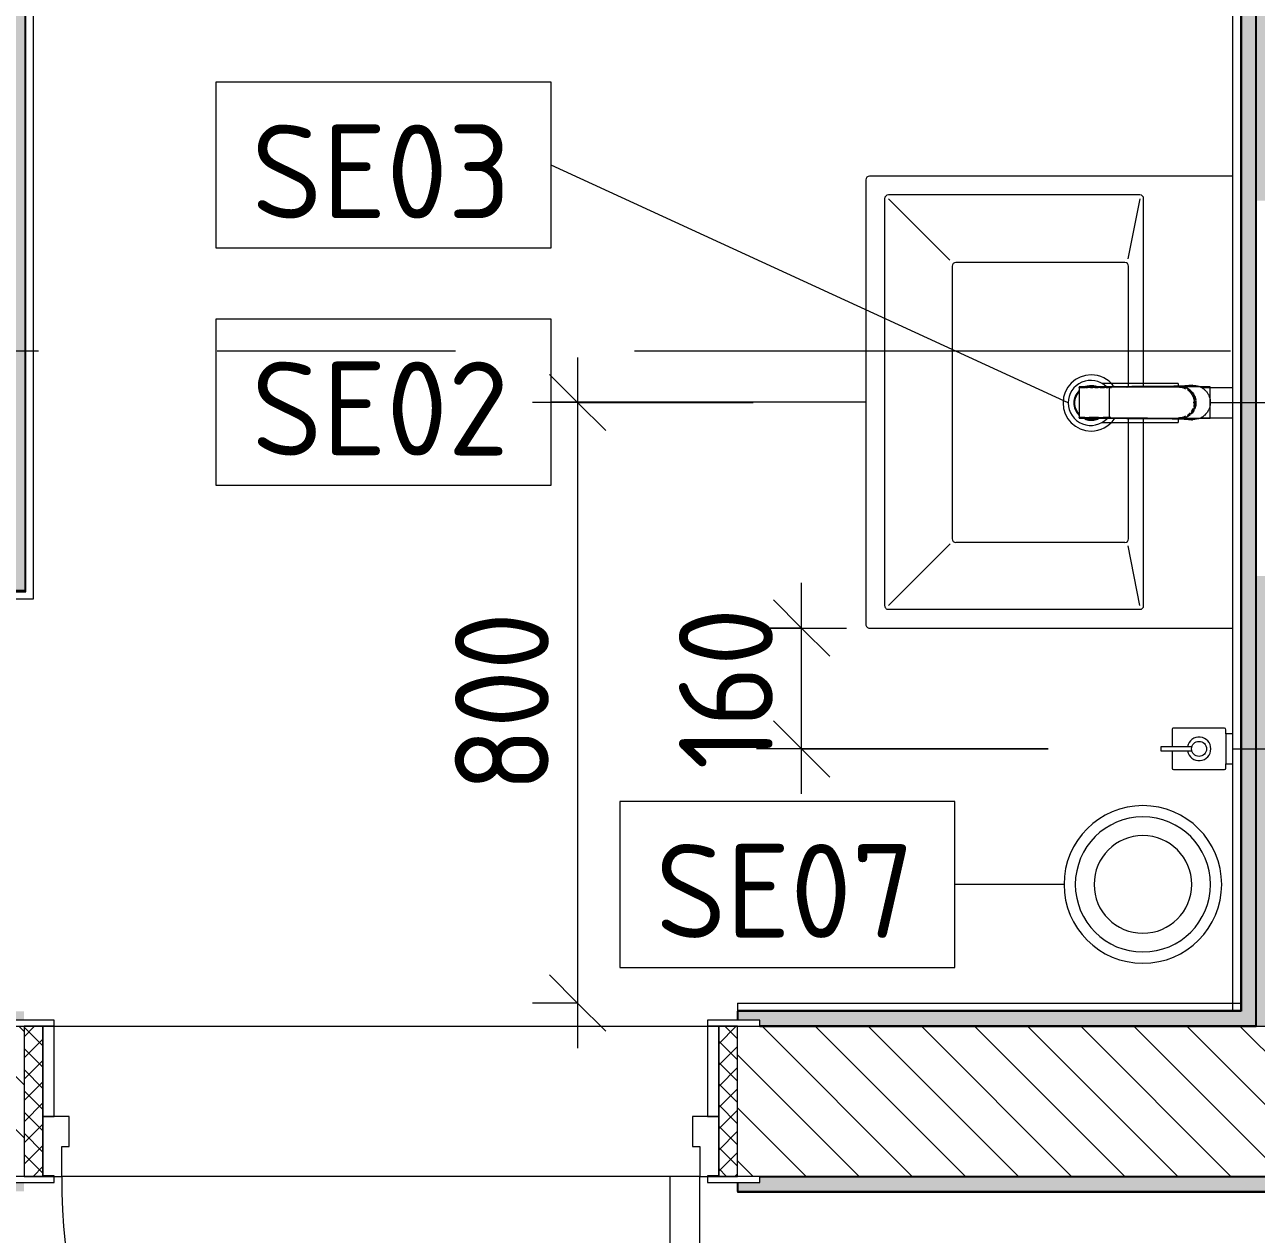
# Model space of a CAD drawing. Header units: millimetres. Extents: x 3991 to 282775, y -8553 to 29560.
# Drawn here: x 107571 to 109212, y 10823 to 12434 of the extents above; entities that cross this region are included whole.
import ezdxf

# ---------------------------------------------------------------- set-up
doc = ezdxf.new("R2010")
doc.units = ezdxf.units.MM
doc.linetypes.add('Осевая', pattern=[1587.5, 317.5, -238.125, 793.75, -238.125])
for name, color, linetype, lineweight, true_color in [('0-1', 7, 'Continuous', 9, 0x4994b4), ('A-GENM-1', 7, 'Continuous', 9, 0x4994b4), ('A-WALL-1', 7, 'Continuous', 25, 0x3c3c3c), ('A-WALL-FNSH-1', 7, 'Continuous', 15, 0x3c3c3c), ('P-SANR-FIXT-1', 7, 'Continuous', 15, 0x4994b4)]:
    doc.layers.add(name, color=color, linetype=linetype, lineweight=lineweight, true_color=true_color)
for name, color, linetype, lineweight in [('A-ANNO-DIMS', 7, 'Continuous', 9), ('A-ANNO-DIMS-50', 7, 'Continuous', 9), ('A-DOOR', 7, 'Continuous', 9), ('A-DOOR-1', 7, 'Continuous', 15), ('A-DOOR-FRAM', 7, 'Continuous', 15), ('A-DOOR-FRAM-1', 7, 'Continuous', 9), ('A-WALL', 7, 'Continuous', 9), ('I-WALL', 7, 'Continuous', 9), ('P-SANR-FIXT-IDEN', 7, 'Continuous', 9), ('Оси-2', 7, 'Осевая', 9)]:
    doc.layers.add(name, color=color, linetype=linetype, lineweight=lineweight)
doc.styles.add('GOST Common_1', font='GOST_Common.ttf', dxfattribs={"height": 125})
doc.styles.add('ISOCPEUR', font='isocpeur.ttf', dxfattribs={"width": 0.9, "height": 125})
doc.dimstyles.new('ISO-2_5_0_9К_БОЛЬШОЙ', dxfattribs={"dimscale": 304.8, "dimtxt": 124.497647, "dimasz": 0.246063, "dimexe": 0.19685, "dimexo": 0.492126, "dimgap": 0, "dimtad": 1, "dimdec": 0, "dimrnd": 10, "dimzin": 0, "dimdsep": 46, "dimtxsty": 'ISOCPEUR', "dimblk1": 'OBLIQUE', "dimblk2": 'OBLIQUE', "dimsah": 1, "dimcen": 0.09, "dimdle": 0.19685, "dimazin": 0, "dimtfac": 1, "dimtdec": 4, "dimtix": 1, "dimtmove": 0, "dimatfit": 3, "dimfxl": 1, "dimtvp": 1, "dimtolj": 1, "dimtzin": 0, "dimarcsym": 2})
pattern_1 = [(0, (38902.026, 0), (60.96, 15.24), [5.029, -40.691, 5.029, -40.691, -243.84]), (0, (38902.026, 0), (60.96, 15.24), [-91.44, 5.029, -86.411, 5.029, -40.691, -106.68]), (0, (38902.026, 0), (60.96, 15.24), [-228.6, 5.029, -25.451, 5.029, -71.171]), (120, (38924.886, 7.62), (-43.6782272, 45.1729086), [5.029, -40.691, 5.029, -40.691, -243.84]), (120, (38924.886, 7.62), (-43.6782272, 45.1729086), [-91.44, 5.029, -86.411, 5.029, -40.691, -106.68]), (120, (38924.886, 7.62), (-43.6782272, 45.1729086), [-228.6, 5.029, -25.451, 5.029, -71.171]), (240, (38932.506, 38.1), (-17.2817728, -60.4129086), [5.029, -40.691, 5.029, -40.691, -243.84]), (240, (38932.506, 38.1), (-17.2817728, -60.4129086), [-91.44, 5.029, -86.411, 5.029, -40.691, -106.68]), (240, (38932.506, 38.1), (-17.2817728, -60.4129086), [-228.6, 5.029, -25.451, 5.029, -71.171])]

# ---------------------------------------------------------------- blocks, each defined once
blk = doc.blocks.new('110_Дверь_СКБ_1Ст_Внутренняя1 - Д-17д _Д-9_ 950x2100h_ПУИ_ С_У персонала-V86-Фрагмент 1_9')
at = {"layer": 'A-DOOR'}
h = blk.add_hatch(dxfattribs=at)
h.set_pattern_fill('FP_54', color=256, style=0, pattern_type=2)
h.set_pattern_definition([(135, (1826.41, 164.685), (-14.14214, -14.14214), []), (225, (1826.41, 164.685), (14.14214, -14.14214), [])])
h.paths.add_polyline_path([(487.5, 100), (462.5, 100), (462.5, -100), (487.5, -100)])
at = {"layer": 'A-DOOR-FRAM-1'}
h = blk.add_hatch(dxfattribs=at)
h.set_pattern_fill('FP_55', color=256, style=0, pattern_type=2)
h.set_pattern_definition([(45, (-296.384, 164.685), (-14.1421, 14.1421), []), (135, (-296.384, 164.685), (-14.1421, -14.1421), [])])
h.paths.add_polyline_path([(-437.5, 100), (-462.5, 100), (-462.5, -100), (-437.5, -100), (-437.5, -58.8)])
at = {"layer": 'A-DOOR'}
for start, end in [(73.1102, 80.073), (360, 47.3653)]:
    blk.add_arc((-412.5, 100), 850, start, end, dxfattribs=at)
at = {"layer": 'A-DOOR-1'}
for p, q in [((-372.5, 100), (-372.5, 723.2)), ((-412.5, 643.2), (-412.5, 100)), ((-412.5, 100), (-372.5, 100))]:
    blk.add_line(p, q, dxfattribs=at)
at = {"layer": 'A-DOOR-FRAM'}
for p, q in [((-422.5, 108), (-492.5, 108)), ((-492.5, 108), (-492.5, 100)), ((-492.5, 100), (-422.5, 100)), ((-437.5, 100), (-462.5, 100)), ((-462.5, 100), (-462.5, -100)), ((-412.5, 100), (-437.5, 100)), ((-437.5, 100), (-437.5, 20)), ((-437.5, -100), (-437.5, 100)), ((-422.5, 100), (-437.5, 100)), ((-437.5, 100), (-437.5, 99)), ((-437.5, 99), (-422.5, 99)), ((-422.5, 100), (-422.5, 108)), ((-422.5, 99), (-422.5, 100)), ((-412.5, 60), (-412.5, 100)), ((437.5, 100), (437.5, 60)), ((462.5, 100), (437.5, 100)), ((517.5, 108), (447.5, 108)), ((447.5, 108), (447.5, 100)), ((462.5, 100), (447.5, 100)), ((447.5, 100), (447.5, 99)), ((447.5, 100), (517.5, 100)), ((447.5, 99), (462.5, 99)), ((462.5, 20), (462.5, 100)), ((487.5, 100), (462.5, 100)), ((462.5, 100), (462.5, -100)), ((462.5, 99), (462.5, 100)), ((487.5, -100), (487.5, 100)), ((517.5, 100), (517.5, 108)), ((-402.5, 60), (-412.5, 60)), ((-402.5, 20), (-402.5, 60)), ((437.5, 60), (427.5, 60)), ((427.5, 60), (427.5, 20)), ((-437.5, 20), (-402.5, 20)), ((-422.5, 20), (-437.5, 20)), ((-437.5, 20), (-437.5, -100)), ((-422.5, -100), (-422.5, 20)), ((427.5, 20), (462.5, 20)), ((462.5, 20), (447.5, 20)), ((447.5, 20), (447.5, -100)), ((462.5, -100), (462.5, 20)), ((-422.5, -100), (-492.5, -100)), ((-492.5, -100), (-492.5, -108)), ((-492.5, -108), (-422.5, -108)), ((-462.5, -100), (-437.5, -100)), ((-437.5, -100), (-422.5, -100)), ((-422.5, -108), (-422.5, -100)), ((447.5, -100), (462.5, -100)), ((517.5, -100), (447.5, -100)), ((447.5, -100), (447.5, -108)), ((447.5, -108), (517.5, -108)), ((462.5, -100), (487.5, -100)), ((517.5, -108), (517.5, -100))]:
    blk.add_line(p, q, dxfattribs=at)
blk = doc.blocks.new('мусорная корзина - Round_ Metal-30590745-Фрагмент 1_9')
at = {"layer": 'P-SANR-FIXT-1'}
for radius, start, end in [(105, 0, 180), (90, 360, 180), (65, 0, 180), (105, 180, 360), (90, 180, 360), (65, 180, 360)]:
    blk.add_arc((0, 0), radius, start, end, dxfattribs=at)
blk = doc.blocks.new('сифон - Для раковины-30615598-Фрагмент 1_9')
at = {"layer": 'P-SANR-FIXT-1'}
for p, q in [((116.7, 26), (15, 26)), ((116.7, 26), (116.7, 22.5)), ((127.1, 20), (126.2, 20)), ((189.5, 20), (147.8, 20)), ((15, -26), (116.7, -26)), ((116.7, -21.3), (116.7, -26)), ((122.2, -20), (122.9, -20)), ((145.8, -20), (189.5, -20))]:
    blk.add_line(p, q, dxfattribs=at)
for radius, start, end in [(30, 46.0777, 180), (22.5, 108.9997, 111.0164), (22.5, 100.3246, 108), (21.5, 101.7897, 108), (21.5, 81.6166, 90.6528), (21.5, 72, 75.9978), (22.5, 67.2152, 71.5917), (30, 42.9598, 45), (30, 180, 316.8879), (22.5, 134.338, 180), (22.5, 180, 224.5753), (21.5, 136.6301, 180), (21.5, 180, 223.4006), (22.5, 244.2771, 292.5042), (21.5, 247.6878, 288), (21.5, 289.2478, 293.8296), (22.5, 293.3521, 297.2506), (30, 317.2925, 319.7584)]:
    blk.add_arc((0, 0), radius, start, end, dxfattribs=at)
blk = doc.blocks.new('раковина - 400 x 500mm-30615599-Фрагмент 1_9')
at = {"layer": 'P-SANR-FIXT-1'}
for p, q in [((-249.5, -11), (-249.5, -495)), ((352.5, -495), (352.5, -11)), ((30.8, -130), (-219.5, -130)), ((322.5, -130), (73.2, -130)), ((-224.5, -135), (-224.5, -470)), ((-219.5, -135), (-139.5, -151)), ((322.5, -135), (242.8, -150.5)), ((327.5, -470), (327.5, -135)), ((-134.5, -155), (-134.5, -380)), ((-126, -150), (-129.5, -150)), ((30.9, -150), (-126, -150)), ((233.5, -150), (73.1, -150)), ((238.5, -155), (238.5, -380)), ((-219.5, -470), (-137.6, -388.1)), ((-129.5, -385), (233.5, -385)), ((322.5, -470), (240.2, -387.7)), ((-219.5, -475), (322.5, -475)), ((-244.5, -500), (347.5, -500))]:
    blk.add_line(p, q, dxfattribs=at)
for centre, radius, start, end in [((-219.5, -135), 5, 90, 180), ((322.5, -135), 5, 0, 90), ((-129.5, -155), 5, 90, 180), ((233.5, -155), 5, 0, 90), ((52.6, -199.9), 37.5, 127.1031, 180), ((52.6, -199.9), 37.5, 125.7287, 126.8694), ((52.6, -199.9), 37.5, 55.0834, 56.2324), ((52.6, -199.9), 37.5, 360, 54.8587), ((52.6, -199.9), 23, 169.5569, 180), ((52.6, -199.9), 23, 161.666, 168.2762), ((52.6, -199.9), 23, 18.5024, 24.6431), ((52.6, -199.9), 23, 360, 17.2217), ((52.6, -199.9), 37.5, 180, 360), ((52.6, -199.9), 23, 180, 190.8411), ((52.6, -199.9), 23, 191.9582, 195.6491), ((52.6, -199.9), 23, 196.0832, 198.7055), ((52.6, -199.9), 23, 338.1945, 341.1277), ((52.6, -199.9), 23, 341.495, 360), ((52.6, -199.9), 23, 225, 315), ((-129.5, -380), 5, 180, 270), ((233.5, -380), 5, 270, 360), ((-219.5, -470), 5, 180, 270), ((322.5, -470), 5, 270, 0), ((-244.5, -495), 5, 180, 270), ((347.5, -495), 5, 270, 0)]:
    blk.add_arc(centre, radius, start, end, dxfattribs=at)
blk = doc.blocks.new('смеситель для раковины - Default-30615600-Фрагмент 1_9')
at = {"layer": '0-1'}
for p, q in [((19.7, 151.6), (-19.8, 151.6)), ((-20.3, 110), (-20.4, 97.4)), ((19.8, 111.8), (-19.8, 111.8)), ((20.4, 97.4), (20.3, 110)), ((-22.8, 3), (-21.8, 15.6)), ((-18.9, 7.6), (-19.6, 9.7)), ((21.8, 15.6), (22.8, 3))]:
    blk.add_line(p, q, dxfattribs=at)
at = {"layer": '0-1', "flags": 128}
for points in [[(-20.7, 150.6), (-20.7, 150.2), (-20.7, 149.2), (-20.7, 148.3), (-20.7, 146.9), (-20.7, 145.4), (-20.8, 134.7), (-21.1, 63.6), (-21.1, 93.2)], [(19.7, 151.6), (20, 151.6), (20.2, 151.6), (20.5, 151.4), (20.6, 151.2), (20.7, 151.1), (20.8, 150.9), (20.8, 150.6)], [(21, 17), (21.2, 25.7), (21, 77.4), (21, 111.4)], [(-21.8, 15.6), (-21.6, 25.5), (-21.4, 39.3), (-21.2, 64), (-21.1, 88)], [(-21.1, 22.2), (-21.1, 24.2), (-21.1, 63.3), (-21.1, 93.2)], [(-20, 10.8), (-20.8, 13.2), (-20.9, 15.4)], [(12.1, -0.1), (16.4, 3.8), (19.5, 8.8), (21, 14.5), (21, 16)]]:
    blk.add_lwpolyline(points, dxfattribs=at)
at = {"layer": 'P-SANR-FIXT-1'}
for p, q in [((21, 151.6), (-21, 151.6)), ((-21, 151.6), (-21, -23)), ((21, -23), (21, 151.6)), ((-19.7, 144), (-19.8, 111.8)), ((19.8, 111.8), (19.7, 144)), ((19.9, 143.1), (19.9, 140.7)), ((19.9, 136.7), (19.9, 133.6)), ((19.9, 131), (20, 126.2)), ((20, 115.7), (20, 113.5)), ((20, 111.3), (20, 108.7)), ((-22.9, 0.3), (-22.9, 0.9)), ((22.5, 5), (22.9, 0.9)), ((22.9, 0.9), (22.9, 0.3)), ((-21, -23), (21, -23))]:
    blk.add_line(p, q, dxfattribs=at)
at = {"layer": 'P-SANR-FIXT-1', "flags": 128}
for points in [[(-21.1, 16.9), (-21.1, 42.2), (-21, 67.6), (-20.8, 118.3), (-20.7, 143.7), (-20.7, 149.4), (-20.8, 150.2), (-20.9, 145.3), (-20.9, 138.9), (-21.1, 88.1)], [(21.1, 88.1), (20.9, 138.9), (20.9, 145.3), (20.8, 150.2), (20.7, 149.4), (20.7, 143.7), (20.8, 118.3), (21, 67.6), (21.1, 42.2), (21.1, 16.9)], [(-19.9, 125.8), (-19.9, 133.8), (-19.9, 138.3)], [(-20, 109.4), (-20, 111), (-20, 119.8)], [(20, 123.6), (20, 119.9), (20, 117.9)], [(-15.9, 4.1), (-13.1, 1.6), (-12.1, 0.9)], [(12.1, 0.9), (13.1, 1.6), (15.9, 4.1)], [(22.9, 0.9), (22.7, 3.2), (22.5, 5.6), (22.3, 7.9), (22.1, 10.8), (21.8, 15.2)], [(-9.8, -0.4), (-6.1, -1.8), (-5.1, -2)], [(-2.7, -2.4), (-2.1, -2.5), (2.1, -2.5), (2.5, -2.4)], [(0.6, -3.9), (0.3, -3.9), (0.1, -3.9), (-0.1, -3.9), (-0.3, -3.9), (-0.6, -3.9)], [(5.1, -2), (6.1, -1.8), (9.8, -0.4)]]:
    blk.add_lwpolyline(points, dxfattribs=at)
at = {"layer": 'P-SANR-FIXT-1'}
for centre, major_axis, ratio, start_param, end_param in [((-19.8, 109.7), (-0.5, 0.002), 0.095846, 0.794229, 1.571164), ((19.8, 109.7), (0.5, 0.002), 0.095848, 4.711795, 5.488843), ((0, 17.2), (20.8, 0), 0.98634, 3.038054, 3.090126), ((0, 17.2), (20.8, 0), 0.98634, 0.051466, 0.103539), ((0, 17.2), (20.8, 0), 0.98634, 3.29536, 3.441377), ((0, 17.2), (20.8, 0), 0.98634, 5.983401, 6.129418), ((0, 17.2), (20.8, 0), 0.98634, 4.268583, 4.510817), ((0, 17.2), (18.5, 0), 0.986286, 4.671144, 4.753634), ((0, 17.2), (20.8, 0), 0.98634, 4.913948, 5.156189)]:
    blk.add_ellipse(centre, major_axis=major_axis, ratio=ratio, start_param=start_param, end_param=end_param, dxfattribs=at)
for points, knots in [([(-19.9, 147.4), (-19.9, 148), (-19.8, 149.3), (-19.8, 150.7), (-19.8, 151.5), (-19.8, 151.6), (-19.8, 151.6)], [0.1, 0.1, 0.1, 0.1, 0.2, 0.3, 0.4, 0.4725859, 0.4725859, 0.4725859, 0.4725859]), ([(-19.8, 151.6), (-19.7, 151.6), (-19.7, 151.6), (-19.7, 151.2), (-19.7, 150), (-19.7, 148.3), (-19.7, 146.2), (-19.7, 144.8), (-19.7, 144)], [0.4728347, 0.4728347, 0.4728347, 0.4728347, 0.5, 0.6, 0.7, 0.8, 0.9, 1, 1, 1, 1]), ([(19.7, 144), (19.7, 144.8), (19.7, 146.2), (19.7, 148.3), (19.7, 150), (19.7, 151.2), (19.7, 151.6), (19.7, 151.6), (19.7, 151.6)], [0, 0, 0, 0, 0.1, 0.2, 0.3, 0.4, 0.5, 0.5274121, 0.5274121, 0.5274121, 0.5274121]), ([(19.7, 151.6), (19.8, 151.6), (19.8, 151.5), (19.8, 150.7), (19.8, 149.3), (19.9, 148), (19.9, 147.4)], [0.5275209, 0.5275209, 0.5275209, 0.5275209, 0.6, 0.7, 0.8, 0.9, 0.9, 0.9, 0.9]), ([(-19.8, 111.8), (-19.8, 111.8), (-19.8, 111.7), (-19.8, 110.9), (-19.8, 110.1), (-19.8, 109.7)], [0.4695548, 0.4695548, 0.4695548, 0.4695548, 0.6, 0.8, 1, 1, 1, 1]), ([(19.8, 109.7), (19.8, 110.1), (19.8, 110.9), (19.8, 111.7), (19.8, 111.8), (19.8, 111.8)], [0, 0, 0, 0, 0.2, 0.4, 0.5304748, 0.5304748, 0.5304748, 0.5304748]), ([(-21.1, 88.1), (-21.1, 85.7), (-21.1, 82.2), (-21.1, 77.5), (-21.2, 73.9), (-21.2, 70.4), (-21.2, 66.8), (-21.2, 63.9), (-21.2, 61.5), (-21.2, 59.8), (-21.2, 58), (-21.2, 55.7), (-21.3, 52.8), (-21.3, 49.3), (-21.3, 46), (-21.3, 42.6), (-21.4, 39.4), (-21.4, 36.2), (-21.5, 32.2), (-21.5, 27.5), (-21.7, 20.9), (-21.8, 17.2), (-21.8, 15.2)], [0, 0, 0, 0, 0.083333, 0.125, 0.166667, 0.208333, 0.25, 0.291667, 0.3125, 0.333333, 0.354167, 0.375, 0.416667, 0.458333, 0.5, 0.541667, 0.583333, 0.625, 0.666667, 0.75, 0.833333, 1, 1, 1, 1]), ([(-20.4, 97.4), (-20.4, 91.1), (-20.5, 81.8), (-20.6, 69.7), (-20.6, 60), (-20.7, 52.6), (-20.8, 47.4), (-20.8, 45.2), (-20.8, 43.5), (-20.9, 41.8), (-20.9, 39.8), (-20.9, 37.7), (-20.9, 36.2), (-20.9, 35.4), (-21, 34.1), (-21, 32.6), (-21, 31), (-21, 29.7), (-21, 28.6), (-21, 27.7), (-21, 26.8), (-21.1, 25.6), (-21.1, 22.9), (-21.1, 20.4), (-21.1, 18.4)], [0, 0, 0, 0, 0.222222, 0.333333, 0.444444, 0.583333, 0.618056, 0.652778, 0.670139, 0.6875, 0.722222, 0.756944, 0.774306, 0.782986, 0.791667, 0.826389, 0.84375, 0.861111, 0.878472, 0.887153, 0.895833, 0.913194, 0.930556, 1, 1, 1, 1]), ([(21.1, 18.4), (21.1, 19.2), (21.1, 20.8), (21.1, 23.1), (21.1, 25), (21.1, 26.5), (21, 27.6), (21, 28.6), (21, 30), (21, 31.7), (21, 33.4), (21, 34.6), (20.9, 35.2), (20.9, 35.7), (20.9, 36.3), (20.9, 36.9), (20.9, 38.1), (20.9, 39.8), (20.9, 41.4), (20.8, 42.8), (20.8, 44.1), (20.8, 45.8), (20.8, 48.6), (20.7, 53.5), (20.6, 60.7), (20.6, 68.9), (20.5, 76.5), (20.5, 85.7), (20.4, 92.7), (20.4, 97.4)], [0, 0, 0, 0, 0.027778, 0.055556, 0.083333, 0.097222, 0.111111, 0.125, 0.138889, 0.166667, 0.194444, 0.208333, 0.215278, 0.222222, 0.229167, 0.236111, 0.25, 0.277778, 0.305556, 0.319444, 0.333333, 0.361111, 0.388889, 0.444444, 0.555556, 0.666667, 0.75, 0.833333, 1, 1, 1, 1]), ([(20.4, 88.2), (20.4, 88.1), (20.5, 88), (20.6, 87.8), (20.7, 87.5), (20.7, 87.4), (20.7, 87.3)], [0.19375, 0.19375, 0.19375, 0.19375, 0.25, 0.3, 0.35, 0.4, 0.4, 0.4, 0.4]), ([(21.8, 15.2), (21.8, 16.4), (21.7, 19.4), (21.6, 24.2), (21.5, 28.2), (21.5, 30.6), (21.5, 32.4), (21.4, 34.1), (21.4, 35.8), (21.4, 37.3), (21.4, 38.7), (21.4, 39.8), (21.4, 41), (21.3, 42.6), (21.3, 44.7), (21.3, 47.5), (21.3, 50.9), (21.2, 55.1), (21.2, 60), (21.2, 65.1), (21.2, 69.9), (21.2, 74.5), (21.1, 80.6), (21.1, 85.1), (21.1, 88.1)], [0, 0, 0, 0, 0.142857, 0.285714, 0.357143, 0.392857, 0.428571, 0.464286, 0.5, 0.535714, 0.553571, 0.571429, 0.589286, 0.607143, 0.642857, 0.678571, 0.714286, 0.75, 0.785714, 0.821429, 0.857143, 0.892857, 0.928571, 1, 1, 1, 1]), ([(-16.6, 4.1), (-16.8, 4.3), (-17.7, 5.5), (-18.7, 7.1), (-19.6, 9), (-20.1, 10.6), (-20.6, 12.1), (-21, 14.3), (-21.1, 15.9), (-21.1, 16.9)], [0.5712674, 0.5712674, 0.5712674, 0.5712674, 0.6, 0.7, 0.75, 0.8, 0.85, 0.9, 1, 1, 1, 1]), ([(-18.3, 9.9), (-18.8, 10.8), (-20.1, 14), (-20.7, 17.5), (-20.7, 19.9)], [-0.157337, -0.157337, -0.157337, -0.157337, -0.1111111, 0, 0, 0, 0]), ([(20.7, 19.9), (20.7, 17.5), (20.1, 14), (18.8, 10.8), (18.3, 9.9)], [-1, -1, -1, -1, -0.8888889, -0.8424724, -0.8424724, -0.8424724, -0.8424724]), ([(-21.8, 15.2), (-21.9, 13.9), (-22, 12.1), (-22.1, 10.1), (-22.2, 8.7), (-22.3, 7.5), (-22.4, 6.6), (-22.5, 5.7), (-22.6, 4.8), (-22.7, 3.8), (-22.8, 2.5), (-22.9, 1.5), (-22.9, 0.9)], [0, 0, 0, 0, 0.166667, 0.25, 0.333333, 0.416667, 0.5, 0.583333, 0.666667, 0.75, 0.833333, 1, 1, 1, 1]), ([(22.9, 0.3), (22.9, -2.5), (22.3, -6.4), (20, -11.4), (17.7, -14.7), (14.9, -17.6), (11.6, -20), (7.9, -21.7), (4.5, -22.6), (1.5, -23), (-1.9, -23), (-6, -22.4), (-10, -20.8), (-12.8, -19.1), (-14.8, -17.5), (-16.7, -15.8), (-18.8, -13.3), (-21.9, -8.1), (-22.9, -3.2), (-22.9, 0.3)], [0, 0, 0, 0, 0.111111, 0.166667, 0.222222, 0.277778, 0.333333, 0.388889, 0.444444, 0.479167, 0.513889, 0.583333, 0.652778, 0.6875, 0.722222, 0.756944, 0.791667, 0.861111, 1, 1, 1, 1]), ([(-21.1, 16.4), (-21.1, 14.3), (-20.4, 11.1), (-18.7, 7.6), (-17.5, 5.8), (-16.4, 4.5), (-15.2, 3.2), (-13.9, 2.1), (-12.5, 1), (-10.9, 0.1), (-9.2, -0.7), (-6.9, -1.7), (-3.8, -2.5), (0, -2.8), (3.8, -2.5), (6.9, -1.7), (9, -0.9), (10.1, -0.3), (10.9, 0.1), (11.7, 0.5), (12.7, 1.2), (13.9, 2), (15, 3), (15.7, 3.7), (16, 4), (16.1, 4.1)], [0, 0, 0, 0, 0.1111111, 0.1666667, 0.1944444, 0.2222222, 0.25, 0.2777778, 0.3055556, 0.3333333, 0.3611111, 0.3888889, 0.4444444, 0.5, 0.5555556, 0.6111111, 0.6388889, 0.6527778, 0.6666667, 0.6805556, 0.6944444, 0.7222222, 0.75, 0.7638889, 0.7698712, 0.7698712, 0.7698712, 0.7698712]), ([(-20.8, 14.6), (-20.7, 14.1), (-20.6, 12.9), (-20.2, 11.6), (-20, 10.9)], [0, 0, 0, 0, 0.4, 1, 1, 1, 1]), ([(-19.3, 9.3), (-19.1, 8.7), (-18.5, 7.4), (-17.6, 6.2), (-17.1, 5.5)], [0.2222222, 0.2222222, 0.2222222, 0.2222222, 0.4444444, 0.7777778, 0.7777778, 0.7777778, 0.7777778]), ([(-13.9, 4), (-14.7, 4.7), (-15.8, 6), (-16.9, 7.4), (-17.2, 8)], [-0.26859689, -0.26859689, -0.26859689, -0.26859689, -0.22222222, -0.18982564, -0.18982564, -0.18982564, -0.18982564]), ([(-10, -1.5), (-10.9, -1), (-12.8, 0.2), (-14.5, 1.7), (-15.3, 2.6), (-15.4, 2.7)], [0.3, 0.3, 0.3, 0.3, 0.4, 0.5, 0.5124698, 0.5124698, 0.5124698, 0.5124698]), ([(-7.8, 0), (-8.7, 0.4), (-10.3, 1.2), (-11.7, 2.2), (-12.3, 2.7)], [-0.37982072, -0.37982072, -0.37982072, -0.37982072, -0.33333333, -0.30027801, -0.30027801, -0.30027801, -0.30027801]), ([(17.3, 8), (16.9, 7.4), (15, 4.8), (10.7, 1.1), (3.8, -1.6), (-2, -1.6), (-5.1, -0.9), (-5.8, -0.7)], [-0.8101744, -0.8101744, -0.8101744, -0.8101744, -0.7777778, -0.6666667, -0.5555556, -0.4444444, -0.4109505, -0.4109505, -0.4109505, -0.4109505]), ([(20.9, 14), (20.9, 13.9), (20.7, 12.8), (20.2, 10.6), (19, 7.6), (16.7, 3.9), (12.9, 0), (8, -2.6), (4.7, -3.4), (3.5, -3.6)], [0.0919533, 0.0919533, 0.0919533, 0.0919533, 0.1, 0.2, 0.3, 0.4, 0.6, 0.8, 0.9091362, 0.9091362, 0.9091362, 0.9091362]), ([(16.4, 4.5), (16.6, 4.7), (17, 5.2), (17.7, 6.2), (18.6, 7.6), (19.3, 9), (19.7, 9.9), (19.9, 10.5), (20, 10.9), (20.2, 11.2), (20.3, 11.7), (20.6, 12.6), (20.8, 13.8), (21, 15.1), (21.1, 16), (21.1, 16.4)], [0.7777778, 0.7777778, 0.7777778, 0.7777778, 0.7916667, 0.8055556, 0.8333333, 0.8611111, 0.875, 0.8819444, 0.8888889, 0.8958333, 0.9027778, 0.9166667, 0.9444444, 0.9722222, 1, 1, 1, 1]), ([(17.1, 5.5), (17.5, 6), (18.6, 7.6), (19.5, 9.4), (19.9, 10.7)], [0.2222222, 0.2222222, 0.2222222, 0.2222222, 0.4444444, 0.9768048, 0.9768048, 0.9768048, 0.9768048]), ([(20.2, 11.7), (20.3, 12), (20.6, 12.9), (20.7, 13.9), (20.8, 14.6)], [0.2222222, 0.2222222, 0.2222222, 0.2222222, 0.4444444, 1, 1, 1, 1]), ([(-0.6, -3.9), (-1.6, -3.9), (-3.8, -3.7), (-6.8, -2.9), (-8.7, -2.1), (-9.5, -1.7)], [0, 0, 0, 0, 0.1, 0.2, 0.2837623, 0.2837623, 0.2837623, 0.2837623]), ([(-0.6, -3.9), (-0.6, -3.9), (-0.6, -3.7), (-0.6, -3.5), (-0.6, -3.3), (-0.6, -3.2)], [0, 0, 0, 0, 0.3636364, 0.5454545, 0.7272727, 0.7272727, 0.7272727, 0.7272727]), ([(0.6, -3.9), (0.6, -3.9), (0.6, -3.7), (0.6, -3.5), (0.6, -3.3), (0.6, -3.2)], [0, 0, 0, 0, 0.3636364, 0.5454545, 0.7272727, 0.7272727, 0.7272727, 0.7272727])]:
    blk.add_open_spline(points, degree=3, knots=knots, dxfattribs=at)
for points in [[(-19.8, 111.8), (-19.8, 111.8), (-19.8, 111.8), (-19.8, 111.8)], [(-19.8, 110), (-19.8, 110.3), (-19.8, 110.6), (-19.8, 110.9)], [(19.8, 111.8), (19.8, 111.8), (19.8, 111.8), (19.8, 111.8)], [(19.8, 110.9), (19.8, 110.6), (19.8, 110.3), (19.8, 110)], [(-20.5, 88.2), (-20.6, 88.2), (-20.7, 88.2), (-20.8, 88.2)], [(-22.9, 0.9), (-22.9, 2.2), (-22.8, 3.6), (-22.6, 4.9)], [(2.5, -3.8), (1.8, -3.9), (1.2, -3.9), (0.6, -3.9)]]:
    blk.add_open_spline(points, degree=3, dxfattribs=at)
blk = doc.blocks.new('TOY_Диспансер мыло - Дозатор Elegance new 11654 019001 хром-30593950-Фрагмент 1_9')
at = {"layer": 'A-GENM-1'}
for p, q in [((127.9, 101.6), (122.2, 101.6)), ((122.2, 101.6), (122.2, 86.7)), ((127.9, 86.7), (127.9, 101.6)), ((97.5, 84.7), (97.5, 17)), ((122.2, 86.7), (99.5, 86.7)), ((122.2, 86.7), (102.9, 86.7)), ((122.2, 87.7), (122.2, 60.3)), ((127.9, 60.3), (127.9, 87.7)), ((146.9, 86.7), (127.9, 86.7)), ((150.5, 86.7), (127.9, 86.7)), ((152.5, 17), (152.5, 84.7)), ((99.5, 15), (105, 15)), ((145, 15), (105, 15)), ((105, 15), (105, 5.5)), ((145, 5.5), (145, 15)), ((145, 15), (150.5, 15))]:
    blk.add_line(p, q, dxfattribs=at)
blk.add_circle((125, 50.7), 10, dxfattribs=at)
for centre, radius, start, end in [((99.5, 84.7), 2, 90, 180), ((150.5, 84.7), 2, 360, 90), ((125, 50.7), 15.7, 100.4353, 79.365), ((99.5, 17), 2, 180, 270), ((150.5, 17), 2, 270, 360)]:
    blk.add_arc(centre, radius, start, end, dxfattribs=at)
blk = doc.blocks.new('DIMBLOCK94-Фрагмент 1_9')
at = {"layer": 'A-ANNO-DIMS-50'}
for p, q in [((108606.2, 11409.6), (108606.2, 11690.6)), ((108546.8, 11630.6), (108666.2, 11630.6)), ((108606.2, 11630.6), (108546.8, 11630.6)), ((108934.8, 11469.6), (108546.2, 11469.6)), ((108606.2, 11469.6), (108934.8, 11469.6))]:
    blk.add_line(p, q, dxfattribs=at)
at = {"layer": 'A-ANNO-DIMS-50', "lineweight": 20}
for p, q in [((108606.2, 11630.6), (108568.7, 11668.1)), ((108606.2, 11630.6), (108643.7, 11593.1)), ((108606.2, 11469.6), (108568.7, 11507.1)), ((108606.2, 11469.6), (108643.7, 11432.1))]:
    blk.add_line(p, q, dxfattribs=at)
at = {"layer": 'A-ANNO-DIMS-50', "color": 0, "insert": (108442.9, 11442.3), "char_height": 125, "width": 258.572, "attachment_point": 1, "rotation": 90, "line_spacing_factor": 1.149209, "style": 'ISOCPEUR'}
blk.add_mtext('160', dxfattribs=at)
blk = doc.blocks.new('_Oblique')
at = {"color": 0, "linetype": 'ByBlock', "lineweight": -2}
blk.add_line((-0.5, -0.5), (0.5, 0.5), dxfattribs=at)
blk = doc.blocks.new('DIMBLOCK95-Фрагмент 1_9')
at = {"layer": 'A-ANNO-DIMS-50'}
for p, q in [((108307.9, 11991), (108307.9, 11071)), ((108541.8, 11931), (108247.9, 11931)), ((108307.9, 11931), (108541.8, 11931)), ((108308.8, 11131), (108247.9, 11131)), ((108307.9, 11131), (108308.8, 11131))]:
    blk.add_line(p, q, dxfattribs=at)
at = {"layer": 'A-ANNO-DIMS-50', "lineweight": 20}
for p, q in [((108307.9, 11931), (108270.4, 11968.5)), ((108307.9, 11931), (108345.4, 11893.5)), ((108307.9, 11131), (108270.4, 11168.5)), ((108307.9, 11131), (108345.4, 11093.5))]:
    blk.add_line(p, q, dxfattribs=at)
at = {"layer": 'A-ANNO-DIMS-50', "color": 0, "insert": (108144.6, 11412.5), "char_height": 125, "width": 284.429, "attachment_point": 1, "rotation": 90, "line_spacing_factor": 1.149209, "style": 'ISOCPEUR'}
blk.add_mtext('800', dxfattribs=at)
blk = doc.blocks.new('М_сантехническая_рамка1 - В рамке-30590747-Фрагмент 1_9')
at = {"layer": 'P-SANR-FIXT-IDEN'}
for p, q in [((4.293, 2.24), (-4.639, 2.24)), ((-4.639, 2.24), (-4.639, -2.178)), ((4.293, -2.178), (4.293, 2.24)), ((-4.639, -2.178), (4.293, -2.178))]:
    blk.add_line(p, q, dxfattribs=at)

msp = doc.modelspace()

# ---------------------------------------------------------------- hatches: boundary and pattern name
at = {"layer": 'I-WALL'}
h = msp.add_hatch(dxfattribs=at)
h.set_pattern_fill('FP_13', color=256, style=0, pattern_type=2)
h.set_pattern_definition(pattern_1)
h.paths.add_polyline_path([(109191.8, 11120), (109211.8, 11120), (109211.8, 13400), (109191.8, 13400), (109191.8, 11133)])
h = msp.add_hatch(dxfattribs=at)
h.set_pattern_fill('FP_15', color=256, style=0, pattern_type=2)
h.set_pattern_definition([(135, (38902.026, 0), (-37.717076, -37.717076), [53.34, -8.89, 1.778, -8.89]), (135, (38902.026, 37.694), (-37.717076, -37.717076), []), (50, (38902.026, 0), (63.763904, -5.57885), [6.667, -73.342]), (355, (38902.026, 0), (-12.334876, 66.869514), [5.334, -58.674]), (100.451, (38907.34, -0.465), (51.43036, 61.29098), [5.667, -62.332]), (46.184, (38902.03, 17.78), (94.87722, -14.71484), [10.001, -110.014]), (96.636, (38909.93, 16.55), (83.09115, 86.5993), [8.5, -93.497]), (351.184, (38902.03, 17.78), (83.09204, 86.59928), [8.001, -88.011]), (21, (38910.916, 13.335), (53.064487, -35.792726), [6.667, -73.342]), (326, (38910.916, 13.335), (21.63066, 64.46546), [5.334, -58.674]), (71.451, (38915.34, 10.35), (74.69646, 28.672367), [5.667, -62.332]), (37.5, (38902.026, 0), (1.080413, 29.594271), [1.676, -56.286, 1.676, -57.887, -58.896]), (37.5, (38902.026, 0), (1.080413, 29.594271), [-117.526, 1.676, -57.22]), (7.5, (38902.026, 0), (23.386368, 35.063507), [1.676, -32.283, 1.676, -54.953, -22.447]), (7.5, (38902.026, 0), (23.386368, 35.063507), [-90.589, 1.676, -20.771]), (327.5, (38882.201, 0), (47.456567, -2.005468), [1.676, -20.549, 1.676, -67.666, -92.011]), (327.5, (38882.201, 0), (47.456567, -2.005468), [-91.567, 1.676, -90.335]), (317.5, (38873.31, 0), (51.844948, 8.89904), [1.676, -27.216, 1.676, -44.374, -65.341]), (317.5, (38873.31, 0), (51.844948, 8.89904), [-74.943, 1.676, -63.665])])
h.paths.add_polyline_path([(109211.8, 11100), (109291.8, 11100), (109291.8, 11700), (109212, 11700), (109212, 12200), (109291.8, 12200), (109291.8, 13400), (109211.8, 13400), (109211.8, 11338.7)])
h = msp.add_hatch(dxfattribs=at)
h.set_pattern_fill('FP_13', color=256, style=0, pattern_type=2)
h.set_pattern_definition(pattern_1)
h.paths.add_polyline_path([(107552, 11680), (107572, 11680), (107572, 13380), (107552, 13380), (107552, 11700)])
h = msp.add_hatch(dxfattribs=at)
h.set_pattern_fill('FP_13', color=256, style=0, pattern_type=2)
h.set_pattern_definition(pattern_1)
h.paths.add_polyline_path([(105682, 11100), (107540.8, 11100.3), (107540.8, 11108), (107570.8, 11108), (107570.8, 11120), (105682, 11120)])
h.paths.add_polyline_path([(108879.5, 11100), (109211.8, 11100), (109211.8, 11120), (108520.8, 11120), (108520.8, 11108), (108550.8, 11108), (108550.8, 11100)])
h = msp.add_hatch(dxfattribs=at)
h.set_pattern_fill('FP_12', color=256, style=0, pattern_type=2)
h.set_pattern_definition([(135, (38902.026, 0), (-35.35534, -35.35534), [])])
h.paths.add_polyline_path([(112522, 10900), (112522, 11100), (111831.8, 11100), (111831.8, 10900), (111861.8, 10900)])
h.paths.add_polyline_path([(110552.2, 10900), (110881.8, 10900), (110881.8, 11100), (108520.8, 11100), (108520.8, 10900), (108550.8, 10900)])
h.paths.add_polyline_path([(107570.8, 10900), (107570.8, 11100), (105662, 11100), (105662, 10900), (107540.8, 10900)])
h.paths.add_polyline_path([(105462, 10900), (105462, 11100), (101062, 11100), (101062, 10900), (103861.4, 10900)])
h = msp.add_hatch(dxfattribs=at)
h.set_pattern_fill('FP_13', color=256, style=0, pattern_type=2)
h.set_pattern_definition(pattern_1)
h.paths.add_polyline_path([(114372, 10880), (114372, 10900), (111861.8, 10899.8), (111861.8, 10892), (111831.8, 10892), (111831.8, 10880), (112782.5, 10880)])
h.paths.add_polyline_path([(110851.8, 10880), (110881.8, 10880), (110881.8, 10892), (110851.8, 10892), (110851.8, 10900), (108550.8, 10900), (108550.8, 10892), (108520.8, 10892), (108520.8, 10880), (110552.2, 10880)])
h.paths.add_polyline_path([(107540.8, 10880), (107570.8, 10880), (107570.8, 10892), (107540.8, 10892), (107540.8, 10900), (101062, 10900), (101062, 10880), (106091.7, 10880)])
h.paths.add_polyline_path([(100862, 10880), (100862, 10900), (100842, 10900), (100842, 10880)])

# ---------------------------------------------------------------- linework, layer by layer
at = {"layer": 'A-WALL'}
msp.add_line((109211.8, 11100), (109291.8, 11100), dxfattribs=at)
at = {"layer": 'A-WALL-1'}
for p, q in [((109211.8, 11100), (109211.8, 13400)), ((107572, 13380), (107572, 11680)), ((109191.8, 13380), (109191.8, 11120)), ((107572, 11680), (105682, 11680)), ((109191.8, 11120), (108520.8, 11120)), ((108520.8, 11120), (108520.8, 11108)), ((109211.8, 11100), (108550.8, 11100)), ((108550.8, 11100), (109211.8, 11100)), ((108550.8, 10900), (110851.8, 10900)), ((108520.8, 10892), (108520.8, 10880)), ((108520.8, 10880), (110881.8, 10880))]:
    msp.add_line(p, q, dxfattribs=at)
at = {"layer": 'A-WALL-FNSH-1'}
for p, q in [((107573, 11679), (107573, 13379)), ((109190.8, 13379), (109190.8, 11121)), ((105683, 11679), (107573, 11679)), ((109190.8, 11121), (108520.8, 11121)), ((108520.8, 11121), (108520.8, 11120)), ((108520.8, 10880), (108520.8, 10879)), ((108520.8, 10879), (110881.8, 10879))]:
    msp.add_line(p, q, dxfattribs=at)
at = {"layer": 'I-WALL'}
for p, q in [((107583, 13380), (107583, 11669)), ((109180.8, 11120), (109180.8, 13380)), ((107583, 11669), (105682, 11669)), ((108520.8, 11131), (109191.8, 11131)), ((108520.8, 11131), (108520.8, 11121)), ((107610.8, 11100), (108480.8, 11100)), ((108430.8, 10900), (107620.8, 10900))]:
    msp.add_line(p, q, dxfattribs=at)
at = {"layer": 'P-SANR-FIXT-IDEN'}
for p, q in [((108961.3, 11930.4), (108272.6, 12247.3)), ((108691.8, 11931.5), (108272.6, 11931.5)), ((109150.6, 11931), (109256.5, 11931)), ((109181, 11469.6), (109256.5, 11469.6)), ((108955.8, 11289), (108810.6, 11289))]:
    msp.add_line(p, q, dxfattribs=at)
at = {"layer": 'Оси-2'}
for p, q in [((99890.5, 12000), (115668.3, 12000)), ((99890.5, 11100), (115668.3, 11100))]:
    msp.add_line(p, q, dxfattribs=at)

# ---------------------------------------------------------------- block references
at = {"layer": 'A-DOOR', "rotation": 180}
msp.add_blockref('110_Дверь_СКБ_1Ст_Внутренняя1 - Д-17д _Д-9_ 950x2100h_ПУИ_ С_У персонала-V86-Фрагмент 1_9', (108058.3, 11000), dxfattribs=at)
at = {"layer": 'P-SANR-FIXT-1'}
for name, p, rotation in [('раковина - 400 x 500mm-30615599-Фрагмент 1_9', (109191.8, 11983), 269.9999999999997), ('смеситель для раковины - Default-30615600-Фрагмент 1_9', (109127.6, 11931), 89.99999999999912), ('TOY_Диспансер мыло - Дозатор Elegance new 11654 019001 хром-30593950-Фрагмент 1_9', (109186.3, 11344.6), 90)]:
    msp.add_blockref(name, p, dxfattribs=dict(at, rotation=rotation))
for name, p in [('сифон - Для раковины-30615598-Фрагмент 1_9', (108991.3, 11930.4)), ('мусорная корзина - Round_ Metal-30590745-Фрагмент 1_9', (109060.8, 11289))]:
    msp.add_blockref(name, p, dxfattribs=at)
at = {"layer": 'P-SANR-FIXT-IDEN', "xscale": 49.99999999999998, "yscale": 49.99999999999998, "zscale": 49.99999999999998}
for p in [(108057.9, 12245.8), (108057.9, 11930), (108595.9, 11287.4)]:
    msp.add_blockref('М_сантехническая_рамка1 - В рамке-30590747-Фрагмент 1_9', p, dxfattribs=at)

# ---------------------------------------------------------------- texts
at = {"layer": 'P-SANR-FIXT-IDEN', "char_height": 125, "width": 444.937, "attachment_point": 1, "style": 'GOST Common_1'}
for s, insert in [('SE03', (107873.6, 12301.2)), ('SE02', (107873.6, 11985.4)), ('SE07', (108411.6, 11342.8))]:
    msp.add_mtext(s, dxfattribs=dict(at, insert=insert))

# ---------------------------------------------------------------- dimensions: what is measured, and where the dimension line sits
at = {"layer": 'A-ANNO-DIMS'}
for base, p1, p2, override, picture, middle in [((108307.9, 11131), (108691.8, 11931), (108458.8, 11131), {"dimpost": '<>', "dimfxl": 833.240061}, 'DIMBLOCK95-Фрагмент 1_9', (108245.4, 11531)), ((108606.2, 11630.6), (109084.8, 11469.6), (108696.8, 11630.6), {"dimpost": '<>', "dimfxl": 419.998865}, 'DIMBLOCK94-Фрагмент 1_9', (108543.7, 11550.1))]:
    dim = msp.add_linear_dim(base=base, p1=p1, p2=p2, angle=90, dimstyle='ISO-2_5_0_9К_БОЛЬШОЙ', override=override, dxfattribs=at)
    dim.commit()
    dim.dimension.update_dxf_attribs({"geometry": picture, "text_midpoint": middle})

doc.saveas('drawing.dxf')
